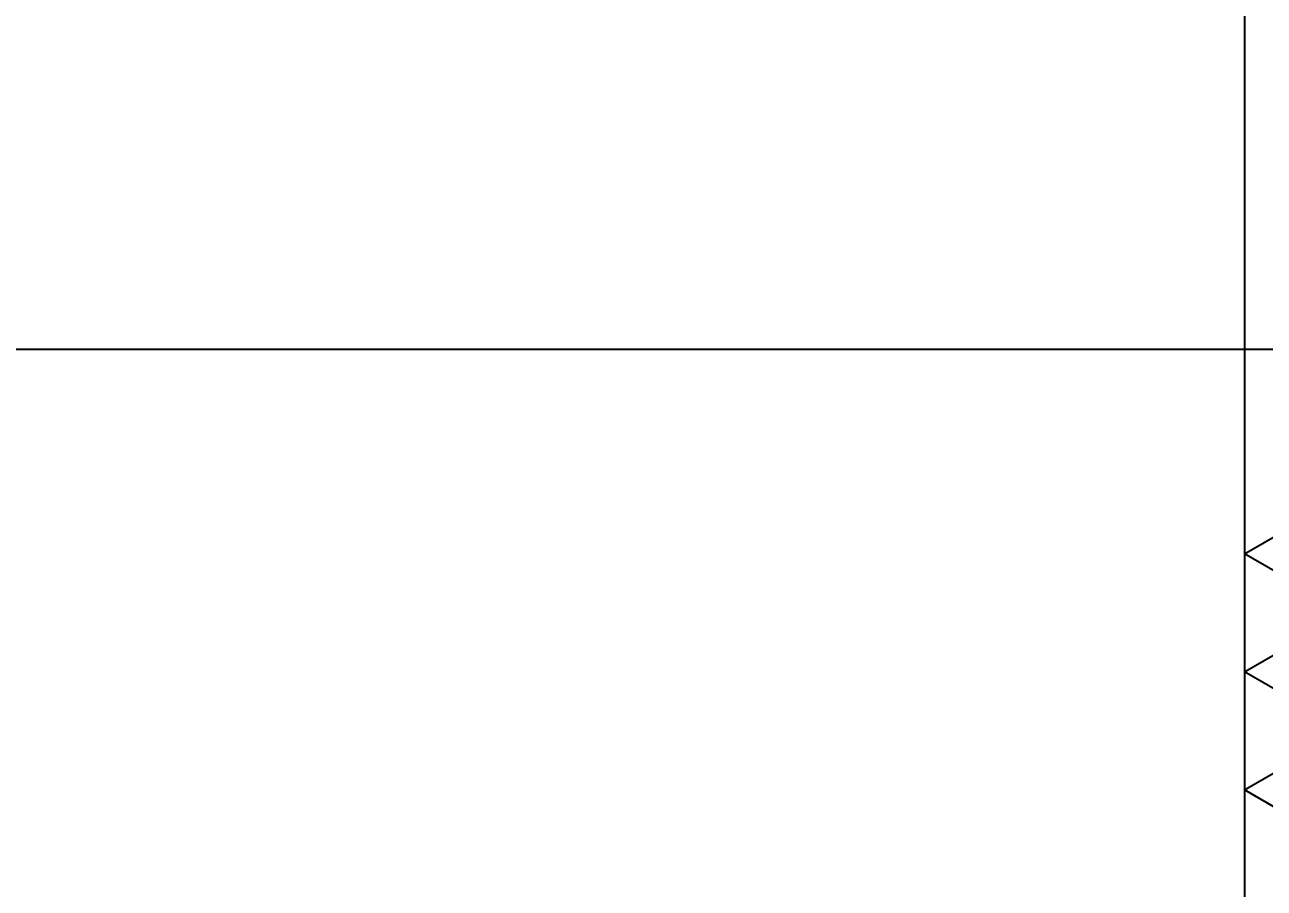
# Model space of a CAD drawing. Header units: millimetres. Extents: x 117382 to 126876, y -1151 to 1280.
# Drawn here: x 126540.35 to 126573.06, y 847.16 to 869.96 of the extents above; entities that cross this region are included whole.
import ezdxf

# ---------------------------------------------------------------- set-up
doc = ezdxf.new("R2010")
doc.units = ezdxf.units.MM
doc.linetypes.add('HIDDEN', pattern=[0])
for name, color, linetype in [('DIE_P', 2, 'Continuous'), ('DIM', 4, 'Continuous'), ('PRESS', 3, 'Continuous'), ('TEXT', 4, 'Continuous')]:
    doc.layers.add(name, color=color, linetype=linetype)
doc.styles.get("Standard").update_dxf_attribs({"font": 'txt.shx', "width": 0.85, "bigfont": 'ctxt.shx'})
doc.dimstyles.new('T-2-WX', dxfattribs={"dimtxt": 2, "dimasz": 2, "dimexe": 0.5, "dimexo": 0.5, "dimgap": 0.5, "dimtad": 1, "dimtxsty": 'Standard', "dimblk": 'OPEN30', "dimcen": 0, "dimazin": 3, "dimtfac": 1, "dimtmove": 0, "dimatfit": 3, "dimldrblk": 'OPEN30', "dimlwd": -1, "dimlwe": -1})

# ---------------------------------------------------------------- blocks, each defined once
blk = doc.blocks.new('*D7668')
at = {"layer": 'Defpoints', "color": 0}
for p in [(126529.65, 861.389), (126582.535, 861.389), (126483.035, 814.369)]:
    blk.add_point(p, dxfattribs=at)
at = {"layer": 'DIM', "color": 0}
blk.add_line((126530.15, 861.389), (126589.835, 861.389), dxfattribs=at)
at = {"layer": 'DIM', "color": 0, "insert": (126586.435, 863.08), "char_height": 2, "attachment_point": 5}
blk.add_mtext('47,02', dxfattribs=at)
blk = doc.blocks.new('_Open30')
blk = doc.blocks.new('*D7669')
at = {"layer": 'Defpoints', "color": 0}
for p in [(126572.535, 891.369), (126582.535, 891.369), (126483.035, 814.369)]:
    blk.add_point(p, dxfattribs=at)
at = {"layer": 'DIM', "color": 0}
blk.add_line((126573.035, 891.369), (126585.788, 891.369), dxfattribs=at)
at = {"layer": 'DIM', "color": 0, "insert": (126584.411, 892.869), "char_height": 2, "attachment_point": 5}
blk.add_mtext('77', dxfattribs=at)
blk = doc.blocks.new('*D7674')
at = {"layer": 'Defpoints', "color": 0}
for p in [(126572.535, 901.369), (126572.535, 891.369), (126483.035, 814.369)]:
    blk.add_point(p, dxfattribs=at)
at = {"layer": 'DIM', "color": 0}
blk.add_line((126572.535, 891.869), (126572.535, 907.05), dxfattribs=at)
at = {"layer": 'DIM', "color": 0, "insert": (126570.845, 904.46), "char_height": 2, "attachment_point": 5, "rotation": 90}
blk.add_mtext('89,5', dxfattribs=at)

msp = doc.modelspace()

# ---------------------------------------------------------------- linework, layer by layer
at = {"layer": 'DIE_P', "color": 1, "linetype": 'Continuous', "lineweight": 15}
msp.add_lwpolyline([(126570.535, 891.369), (126485.036, 891.369, 0.414214), (126483.036, 889.369), (126483.036, 817.369, 0.414214), (126486.036, 814.369), (126565.121, 814.369, 0.198912), (126567.242, 815.248), (126571.657, 819.662, 0.198912), (126572.535, 821.784), (126572.535, 889.369, 0.414214)], format="xyb", close=True, dxfattribs=at)
at = {"layer": 'PRESS', "color": 8, "linetype": 'HIDDEN'}
msp.add_lwpolyline([(126483.035, 814.369), (126483.035, 891.369), (126572.535, 891.369), (126572.535, 814.369)], close=True, dxfattribs=at)
at = {"layer": 'TEXT'}
msp.add_lwpolyline([(126575.235, 848.193), (126572.535, 849.752), (126575.235, 851.311), (126572.535, 852.869), (126575.235, 854.428), (126572.535, 855.987), (126575.235, 857.546), (126575.235, 848.193)], close=True, dxfattribs=at)

# ---------------------------------------------------------------- dimensions: what is measured, and where the dimension line sits
at = {"layer": 'DIM'}
for feature_location, offset, dtype, picture, middle in [((126572.535, 891.369), (0, 10), 1, '*D7674', (126570.845, 904.46)), ((126572.535, 891.369), (10, 0), 0, '*D7669', (126584.411, 892.869)), ((126529.65, 861.389), (52.885, 0), 0, '*D7668', (126586.435, 863.08))]:
    dim = msp.add_ordinate_dim(feature_location=feature_location, offset=offset, dtype=dtype, origin=(126483.035, 814.369), dimstyle='T-2-WX', dxfattribs=at)
    dim.commit()
    dim.dimension.update_dxf_attribs({"geometry": picture, "text_midpoint": middle})

doc.saveas('drawing.dxf')
